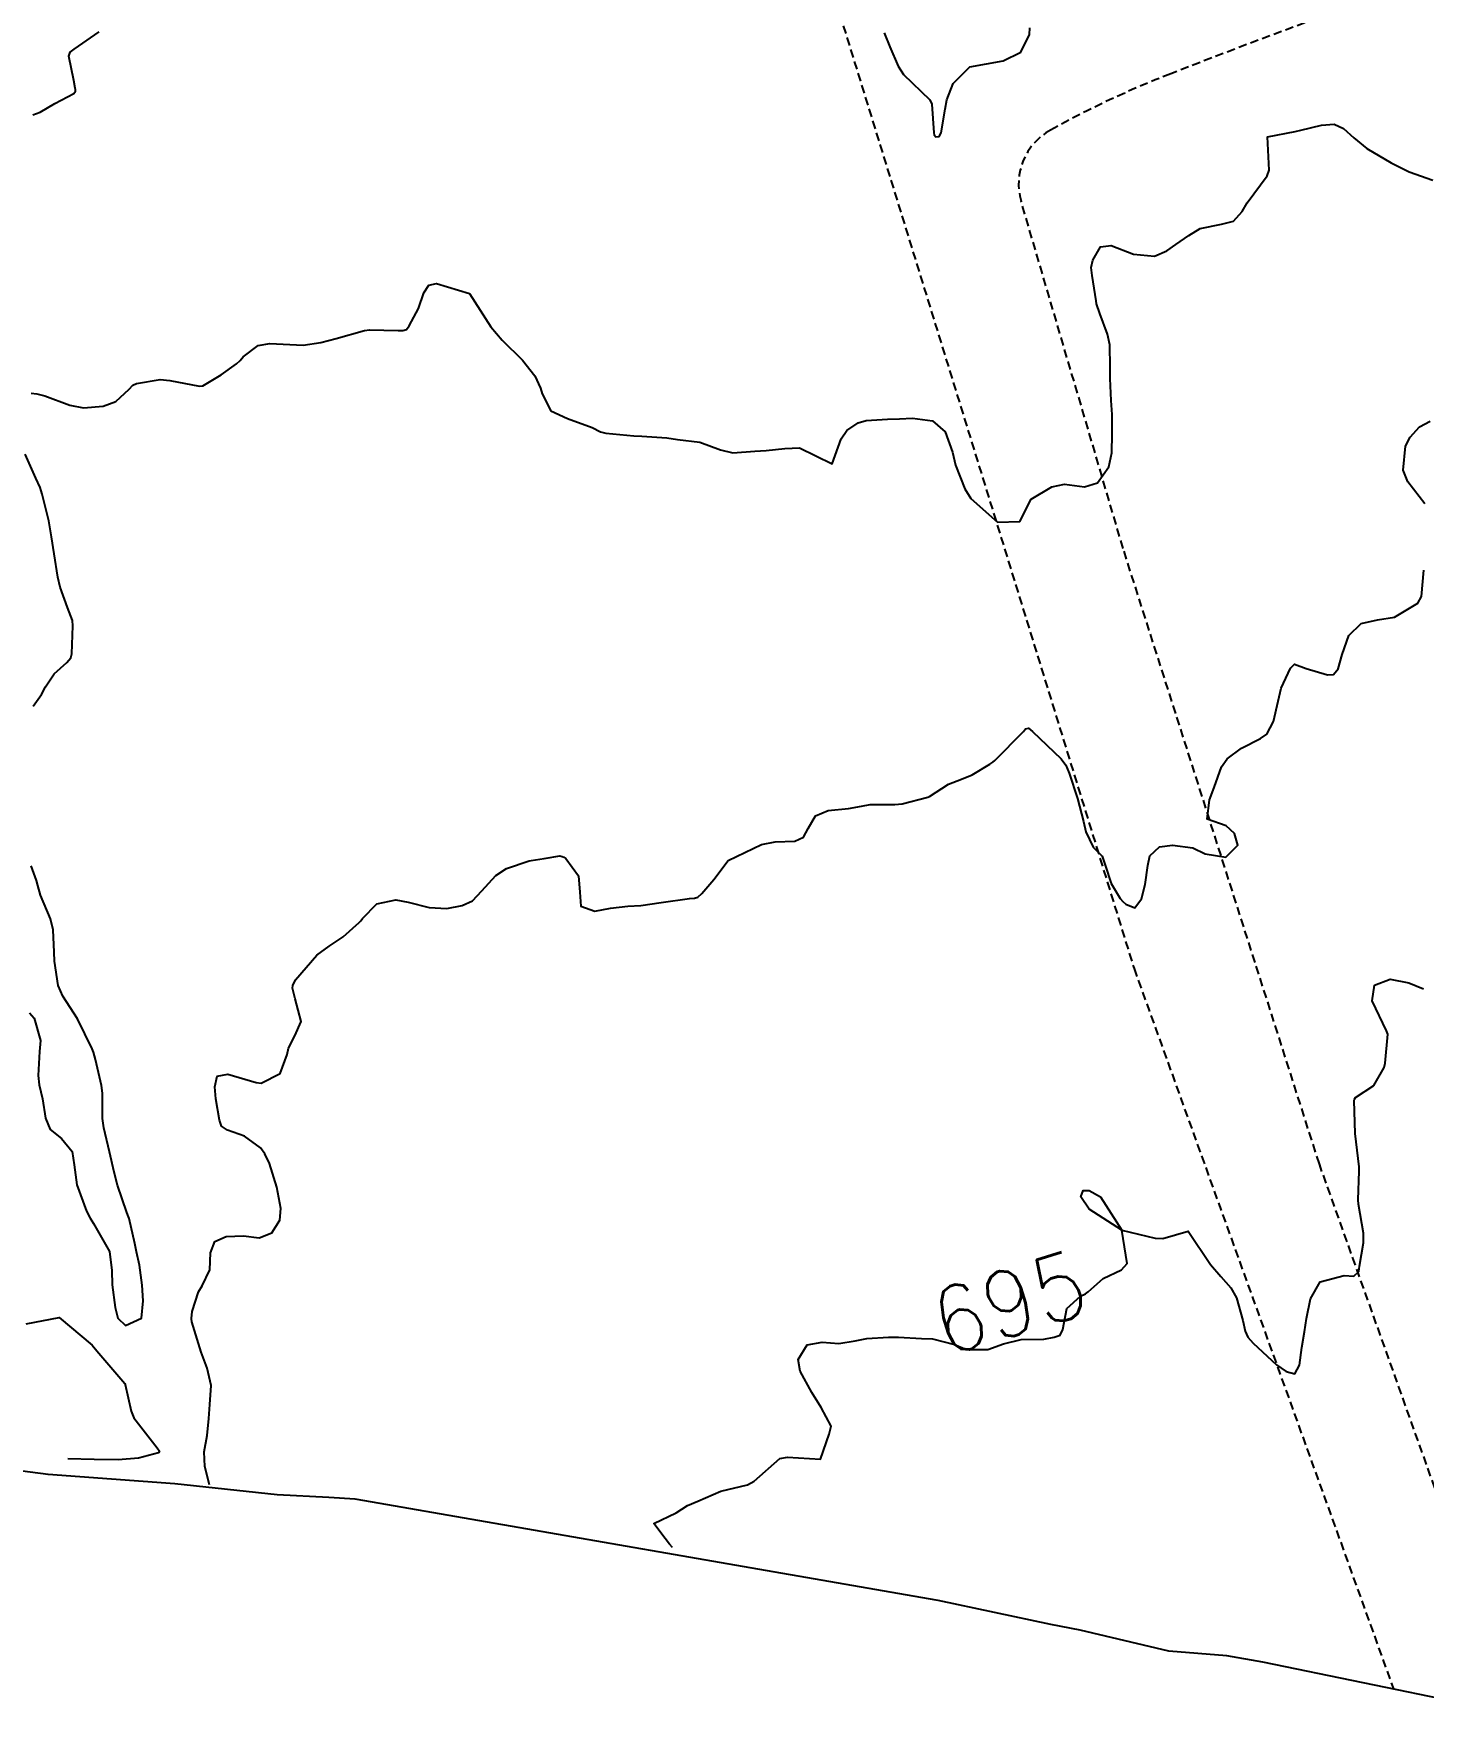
# Model space of a CAD drawing. Header units: metres. Extents: x 292545 to 299085, y 7450245 to 7463078.
# Drawn here: x 294096.9 to 294180.7, y 7462586 to 7462687.8 of the extents above; entities that cross this region are included whole.
import ezdxf
from ezdxf.enums import TextEntityAlignment as Align

# ---------------------------------------------------------------- set-up
doc = ezdxf.new("R2010")
doc.units = ezdxf.units.M
doc.linetypes.add('DASHED', pattern=[0.75, 0.5, -0.25])
for name, color, linetype in [('Area', 45, 'Continuous'), ('Cotas', 45, 'Continuous'), ('Curvas de Nivel 1m', 11, 'Continuous'), ('Curvas de Nivel 5m', 15, 'Continuous'), ('Vias Secundárias', 230, 'DASHED')]:
    doc.layers.add(name, color=color, linetype=linetype)
doc.styles.add('Style-STANDARD', font='STANDARD.shx')

msp = doc.modelspace()

# ---------------------------------------------------------------- linework, layer by layer
at = {"layer": 'Area'}
msp.add_polyline3d([(294183.08, 7462587.14, 695.86), (294170.99, 7462589.62, 696.11), (294168.81, 7462590.01, 696.51), (294165.31, 7462590.29, 695.7), (294159.97, 7462591.56, 695.64), (294158.2, 7462591.89, 696.19), (294151.42, 7462593.33, 695.49), (294116.26, 7462599.45, 694.88), (294114.67, 7462599.55, 694.45), (294111.57, 7462599.71, 694.34), (294105.4, 7462600.37, 694.7), (294097.75, 7462600.94, 694.28), (294095.13, 7462601.27, 694.26)], dxfattribs=at)
at = {"layer": 'Curvas de Nivel 1m', "flags": 128}
for points, elevation in [([(294148.16, 7462687.82), (294148.5, 7462686.97), (294148.99, 7462685.8), (294149.32, 7462685.31), (294150.9, 7462683.78), (294151.03, 7462683.52), (294151.14, 7462681.78), (294151.16, 7462681.67), (294151.27, 7462681.55), (294151.48, 7462681.57), (294151.6, 7462681.78), (294151.84, 7462683.22), (294151.93, 7462683.77), (294152.31, 7462684.77), (294153.32, 7462685.76), (294155.33, 7462686.13), (294156.4, 7462686.65), (294156.92, 7462687.71), (294156.94, 7462688.12)], 692), ([(294096.83, 7462682.87), (294097.28, 7462683.04), (294098.15, 7462683.55), (294099.3, 7462684.16), (294099.4, 7462684.3), (294099.4, 7462684.4), (294099.39, 7462684.49), (294099.31, 7462684.94), (294099, 7462686.4), (294099.09, 7462686.64), (294099.33, 7462686.83), (294100.83, 7462687.87)], 692), ([(294096.74, 7462666.09), (294097.08, 7462666.05), (294097.56, 7462665.93), (294099.07, 7462665.37), (294099.89, 7462665.21), (294101.07, 7462665.31), (294101.83, 7462665.6), (294102.63, 7462666.35), (294102.86, 7462666.58), (294103.09, 7462666.69), (294104.51, 7462666.92), (294105.09, 7462666.87), (294106.87, 7462666.52), (294107.09, 7462666.55), (294108.19, 7462667.2), (294109.11, 7462667.87), (294109.33, 7462668.06), (294109.52, 7462668.28), (294110.41, 7462668.98), (294111.12, 7462669.09), (294111.92, 7462669.05), (294113.12, 7462669), (294114.2, 7462669.15), (294115.12, 7462669.4), (294116.82, 7462669.87), (294117.13, 7462669.92), (294118.85, 7462669.88), (294119.13, 7462669.88), (294119.35, 7462669.94), (294119.52, 7462670.16), (294120.08, 7462671.21), (294120.41, 7462672.15), (294120.7, 7462672.6), (294121.16, 7462672.71), (294123.15, 7462672.11), (294124.45, 7462670.1), (294125.12, 7462669.3), (294126.36, 7462668.08), (294127.09, 7462667.14), (294127.43, 7462666.41), (294127.53, 7462666.06), (294128.06, 7462665.04), (294129.07, 7462664.58), (294130.55, 7462664.03), (294131.06, 7462663.77), (294131.38, 7462663.69), (294133.06, 7462663.52), (294133.55, 7462663.5), (294135.05, 7462663.4), (294135.7, 7462663.31), (294137.05, 7462663.14), (294138.29, 7462662.69), (294139.04, 7462662.5), (294140.35, 7462662.61), (294141.04, 7462662.64), (294142.16, 7462662.77), (294143.05, 7462662.8), (294145.03, 7462661.85), (294145.56, 7462663.34), (294145.9, 7462663.84), (294146.58, 7462664.32), (294147.07, 7462664.45), (294148.35, 7462664.53), (294149.07, 7462664.55), (294149.86, 7462664.59), (294151.07, 7462664.44), (294151.84, 7462663.77), (294152.27, 7462662.54), (294152.45, 7462661.77), (294153.02, 7462660.34), (294153.38, 7462659.76), (294154.99, 7462658.33), (294156.34, 7462658.37), (294157.01, 7462659.71), (294158.26, 7462660.46), (294159.02, 7462660.61), (294160.24, 7462660.46), (294161.02, 7462660.69), (294161.69, 7462661.66), (294161.89, 7462662.51), (294161.9, 7462663.65), (294161.9, 7462664.82), (294161.84, 7462665.65), (294161.77, 7462666.98), (294161.79, 7462667.65), (294161.75, 7462669.02), (294161.62, 7462669.66), (294161.15, 7462670.91), (294160.96, 7462671.48), (294160.93, 7462671.66), (294160.69, 7462673.19), (294160.64, 7462673.67), (294160.73, 7462674.12), (294161.19, 7462674.91), (294161.85, 7462675), (294163.19, 7462674.47), (294164.45, 7462674.36), (294165.19, 7462674.67), (294165.74, 7462675.06), (294166.52, 7462675.6), (294167.21, 7462676.02), (294168.5, 7462676.29), (294169.21, 7462676.47), (294169.74, 7462677.04), (294170.03, 7462677.56), (294171.24, 7462679.2), (294171.37, 7462679.54), (294171.27, 7462681.54), (294172.93, 7462681.87), (294173.28, 7462681.95), (294174.53, 7462682.26), (294175.28, 7462682.32), (294175.84, 7462682.05), (294176.47, 7462681.48), (294177.26, 7462680.85), (294178.72, 7462679.98), (294179.25, 7462679.71), (294179.81, 7462679.44), (294181.24, 7462678.93)], 693), ([(294180.76, 7462659.43), (294179.72, 7462660.75), (294179.45, 7462661.45), (294179.59, 7462662.9), (294179.87, 7462663.44), (294180.43, 7462664.07), (294181.07, 7462664.42)], 694), ([(294096.86, 7462647.23), (294097.36, 7462647.93), (294097.6, 7462648.41), (294098.11, 7462649.18), (294098.89, 7462649.86), (294099.13, 7462650.15), (294099.18, 7462650.4), (294099.25, 7462652.07), (294099.22, 7462652.4), (294098.93, 7462653.18), (294098.47, 7462654.4), (294098.34, 7462655.02), (294098.11, 7462656.41), (294097.95, 7462657.44), (294097.79, 7462658.41), (294097.4, 7462660.02), (294097.27, 7462660.42), (294097.02, 7462660.97), (294096.36, 7462662.43)], 693), ([(294107.49, 7462600.3), (294107.21, 7462601.41), (294107.17, 7462602.3), (294107.35, 7462603.29), (294107.45, 7462604.3), (294107.5, 7462605.16), (294107.58, 7462606.3), (294107.35, 7462607.34), (294106.97, 7462608.3), (294106.42, 7462610.13), (294106.39, 7462610.31), (294106.4, 7462610.34), (294106.43, 7462610.75), (294106.81, 7462611.94), (294107.05, 7462612.3), (294107.5, 7462613.26), (294107.54, 7462614.3), (294107.8, 7462614.98), (294108.48, 7462615.28), (294109.53, 7462615.32), (294110.48, 7462615.19), (294111.25, 7462615.49), (294111.72, 7462616.25), (294111.79, 7462616.96), (294111.54, 7462618.25), (294111.1, 7462619.68), (294110.82, 7462620.26), (294110.55, 7462620.61), (294109.6, 7462621.32), (294108.56, 7462621.69), (294108.2, 7462621.93), (294108.08, 7462622.29), (294107.86, 7462623.57), (294107.8, 7462624.29), (294107.95, 7462624.93), (294108.59, 7462625.06), (294110.3, 7462624.55), (294110.59, 7462624.51), (294111.74, 7462625.1), (294112.16, 7462626.24), (294112.24, 7462626.62), (294112.62, 7462627.36), (294113, 7462628.23), (294112.65, 7462629.59), (294112.48, 7462630.24), (294112.5, 7462630.41), (294112.67, 7462630.74), (294113.95, 7462632.22), (294114.69, 7462632.78), (294115.55, 7462633.34), (294116.51, 7462634.19), (294116.61, 7462634.29), (294116.71, 7462634.43), (294117.58, 7462635.32), (294118.72, 7462635.56), (294119.46, 7462635.42), (294120.72, 7462635.1), (294121.8, 7462635.04), (294122.72, 7462635.22), (294123.33, 7462635.5), (294123.91, 7462636.1), (294124.74, 7462637.04), (294125.38, 7462637.45), (294126.75, 7462637.92), (294126.88, 7462637.94), (294127.66, 7462638.06), (294128.6, 7462638.21), (294128.75, 7462638.18), (294128.85, 7462638.14), (294128.97, 7462638.05), (294129.73, 7462637.02), (294129.81, 7462636.03), (294129.87, 7462635.18), (294130.71, 7462634.88), (294131.66, 7462635.06), (294132.71, 7462635.18), (294133.49, 7462635.22), (294134.72, 7462635.4), (294136.41, 7462635.65), (294136.72, 7462635.67), (294136.93, 7462635.73), (294137.17, 7462635.95), (294137.89, 7462636.78), (294138.75, 7462637.93), (294140.76, 7462638.9), (294141.59, 7462639.06), (294142.77, 7462639.1), (294143.3, 7462639.35), (294143.58, 7462639.87), (294144.02, 7462640.63), (294144.78, 7462640.95), (294146.01, 7462641.07), (294146.79, 7462641.2), (294147.32, 7462641.3), (294148.79, 7462641.31), (294149.25, 7462641.35), (294150.79, 7462641.75), (294150.89, 7462641.79), (294152.04, 7462642.54), (294152.81, 7462642.83), (294153.47, 7462643.1), (294154.52, 7462643.74), (294154.7, 7462643.86), (294154.83, 7462643.97), (294156.55, 7462645.71), (294156.68, 7462645.87), (294156.85, 7462645.92), (294157.09, 7462645.71), (294158.83, 7462644.07), (294159.11, 7462643.69), (294159.31, 7462643.19), (294159.81, 7462641.68), (294160.17, 7462640.28), (294160.32, 7462639.67), (294160.76, 7462638.73), (294161.29, 7462638.2), (294161.48, 7462637.66), (294161.84, 7462636.55), (294162.38, 7462635.65), (294162.54, 7462635.46), (294162.72, 7462635.31), (294163.27, 7462635.08), (294163.67, 7462635.63), (294163.88, 7462636.48), (294164.06, 7462637.63), (294164.17, 7462638.22), (294164.76, 7462638.75), (294165.53, 7462638.85), (294166.76, 7462638.7), (294167.51, 7462638.34), (294168.76, 7462638.13), (294169.47, 7462638.86), (294169.27, 7462639.57), (294168.78, 7462640.02), (294167.62, 7462640.43), (294167.76, 7462641.59), (294168.04, 7462642.34), (294168.49, 7462643.57), (294168.83, 7462644.07), (294169.69, 7462644.71), (294170.84, 7462645.28), (294171.22, 7462645.54), (294171.63, 7462646.32), (294171.91, 7462647.53), (294172.08, 7462648.33), (294172.65, 7462649.52), (294172.9, 7462649.77), (294173.59, 7462649.51), (294174.89, 7462649.13), (294175.25, 7462649.14), (294175.53, 7462649.49), (294175.76, 7462650.35), (294176.16, 7462651.49), (294176.92, 7462652.21), (294177.9, 7462652.44), (294178.92, 7462652.59), (294180.32, 7462653.44), (294180.54, 7462653.84), (294180.69, 7462655.43)], 694), ([(294096.64, 7462628.75), (294096.91, 7462628.43), (294097.29, 7462627.09), (294097.24, 7462626.42), (294097.15, 7462624.97), (294097.21, 7462624.42), (294097.42, 7462623.58), (294097.6, 7462622.41), (294097.87, 7462621.72), (294098.55, 7462621.18), (294099.2, 7462620.39), (294099.33, 7462619.6), (294099.49, 7462618.39), (294100.07, 7462616.81), (294100.28, 7462616.38), (294100.49, 7462616.06), (294101.45, 7462614.37), (294101.59, 7462613.23), (294101.62, 7462612.37), (294101.79, 7462611), (294101.96, 7462610.36), (294102.42, 7462609.92), (294103.38, 7462610.35), (294103.49, 7462611.4), (294103.42, 7462612.35), (294103.26, 7462613.55), (294103.08, 7462614.35), (294102.98, 7462614.86), (294102.63, 7462616.36), (294102.6, 7462616.46), (294102.5, 7462616.73), (294101.94, 7462618.37), (294101.74, 7462619.15), (294101.46, 7462620.37), (294101.11, 7462621.82), (294101.04, 7462622.38), (294101.04, 7462623.92), (294100.98, 7462624.38), (294100.61, 7462625.95), (294100.49, 7462626.38), (294100.41, 7462626.58), (294099.52, 7462628.39), (294098.65, 7462629.75), (294098.36, 7462630.4), (294098.13, 7462631.86), (294098.11, 7462632.41), (294098.05, 7462633.76), (294097.89, 7462634.41), (294097.3, 7462635.85), (294097.13, 7462636.42), (294097.05, 7462636.73), (294096.74, 7462637.61)], 693), ([(294096.42, 7462610.01), (294098.42, 7462610.4), (294100.41, 7462608.73), (294100.7, 7462608.38), (294102.37, 7462606.41), (294102.39, 7462606.38), (294102.4, 7462606.36), (294102.75, 7462604.75), (294102.93, 7462604.35), (294104.33, 7462602.53), (294104.46, 7462602.33), (294104.41, 7462602.24), (294103.21, 7462601.91), (294101.97, 7462601.81), (294100.52, 7462601.83), (294098.94, 7462601.87)], 694)]:
    msp.add_lwpolyline(points, dxfattribs=dict(at, elevation=elevation))
at = {"layer": 'Curvas de Nivel 5m', "elevation": 695, "flags": 128}
msp.add_lwpolyline([(294135.4, 7462596.54), (294135.21, 7462596.73), (294134.95, 7462597.07), (294134.27, 7462597.98), (294135.62, 7462598.63), (294136.29, 7462599.06), (294136.92, 7462599.33), (294138.3, 7462599.93), (294139.91, 7462600.31), (294140.31, 7462600.54), (294141.86, 7462601.89), (294142.32, 7462601.98), (294144.32, 7462601.86), (294144.84, 7462603.36), (294144.97, 7462603.85), (294144.36, 7462604.96), (294143.79, 7462605.87), (294143.1, 7462607.16), (294142.97, 7462607.87), (294143.52, 7462608.75), (294144.41, 7462608.9), (294145.43, 7462608.83), (294146.41, 7462608.98), (294147.12, 7462609.12), (294148.41, 7462609.21), (294149.02, 7462609.2), (294150.41, 7462609.13), (294151.07, 7462609.11), (294152.4, 7462608.77), (294153.11, 7462608.47), (294154.4, 7462608.46), (294155.34, 7462608.8), (294156.41, 7462609.07), (294157.79, 7462609.08), (294158.41, 7462609.2), (294158.76, 7462609.33), (294158.93, 7462609.68), (294159.17, 7462610.94), (294159.99, 7462611.67), (294160.3, 7462611.81), (294160.45, 7462611.94), (294161.36, 7462612.75), (294162.46, 7462613.26), (294162.8, 7462613.65), (294162.49, 7462615.65), (294160.51, 7462616.92), (294160.02, 7462617.67), (294160.15, 7462618.04), (294160.52, 7462618.05), (294161.19, 7462617.66), (294162.49, 7462615.65), (294164.49, 7462615.18), (294164.95, 7462615.16), (294166.48, 7462615.6), (294167.83, 7462613.59), (294168.46, 7462612.87), (294169.05, 7462612.18), (294169.39, 7462611.57), (294169.78, 7462610.21), (294169.92, 7462609.56), (294170.07, 7462609.21), (294170.41, 7462608.84), (294171.81, 7462607.54), (294172.39, 7462607.14), (294172.92, 7462606.99), (294173.2, 7462607.52), (294173.34, 7462608.59), (294173.5, 7462609.52), (294173.61, 7462610.33), (294173.85, 7462611.52), (294174.45, 7462612.55), (294175.89, 7462612.92), (294176.46, 7462612.89), (294176.77, 7462613.17), (294176.81, 7462613.48), (294177.05, 7462614.9), (294177.06, 7462615.47), (294176.76, 7462617.22), (294176.74, 7462617.48), (294176.8, 7462619.21), (294176.8, 7462619.48), (294176.56, 7462621.48), (294176.49, 7462623.48), (294176.51, 7462623.56), (294176.58, 7462623.65), (294177.68, 7462624.38), (294178.29, 7462625.46), (294178.35, 7462625.72), (294178.51, 7462627.46), (294178.43, 7462627.67), (294177.58, 7462629.47), (294177.71, 7462630.42), (294178.67, 7462630.78), (294179.79, 7462630.57), (294180.66, 7462630.2)], dxfattribs=at)
at = {"layer": 'Vias Secundárias', "elevation": 696.5}
msp.add_lwpolyline([(294186.39, 7462586), (294174.39, 7462619.65), (294162.56, 7462656.74), (294156.41, 7462677.67, -0.351362), (294158.18, 7462681.95, -0.033483), (294165.43, 7462685.35, -0.022069), (294209.83, 7462700.4, 0.012302), (294237.98, 7462709.33, 0.034007), (294275.81, 7462719.47, 0.031208), (294296.7, 7462730.07, 0.758755), (294289.29, 7462752.12, -0.016058), (294255.17, 7462756.61, 0.006113), (294178.83, 7462768.19, 0.032696), (294146.66, 7462770.54, 0.383272), (294131.68, 7462749.95, 0.068264), (294133.33, 7462732.87, 0.000773), (294142.15, 7462699.71), (294163.22, 7462631.42), (294178.86, 7462588.01)], format="xyb", dxfattribs=at)

# ---------------------------------------------------------------- texts
at = {"layer": 'Cotas', "style": 'Style-STANDARD'}
msp.add_text('695', height=4, rotation=16.8973, dxfattribs=at).set_placement((294155.7, 7462611.28, 695), align=Align.MIDDLE_CENTER)

doc.saveas('drawing.dxf')
